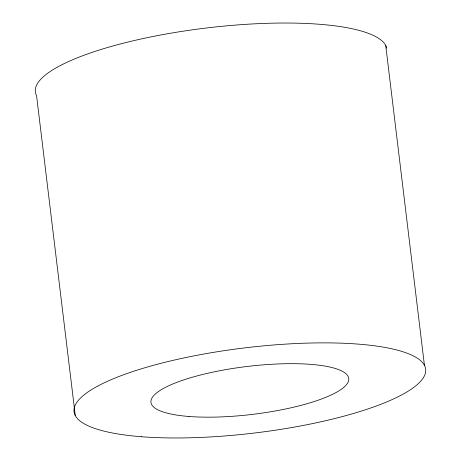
<?xml version="1.0" encoding="UTF-8"?>
<svg xmlns="http://www.w3.org/2000/svg" width="461" height="461" viewBox="0 0 461 461"><rect width="100%" height="100%" fill="white"/><g stroke="black" fill="none" stroke-linecap="round" stroke-linejoin="round"><path stroke-width="0.69" d="M385.724 45.466L424.431 365.308M75.276 415.534L36.569 95.692A177.087 42.838 -6.9 0 1 195.481 29.4A177.087 42.838 -6.9 0 1 386.744 48.151M188.912 416.473A99.611 24.099 -6.9 0 0 347.819 382.653A99.611 24.099 -6.9 0 0 212.826 372.136A99.611 24.099 -6.9 0 0 188.912 416.473M141.515 436.734A177.087 42.838 -6.9 0 0 424.011 376.614A177.087 42.838 -6.9 0 0 184.031 357.915A177.087 42.838 -6.9 0 0 141.515 436.734"/></g></svg>
